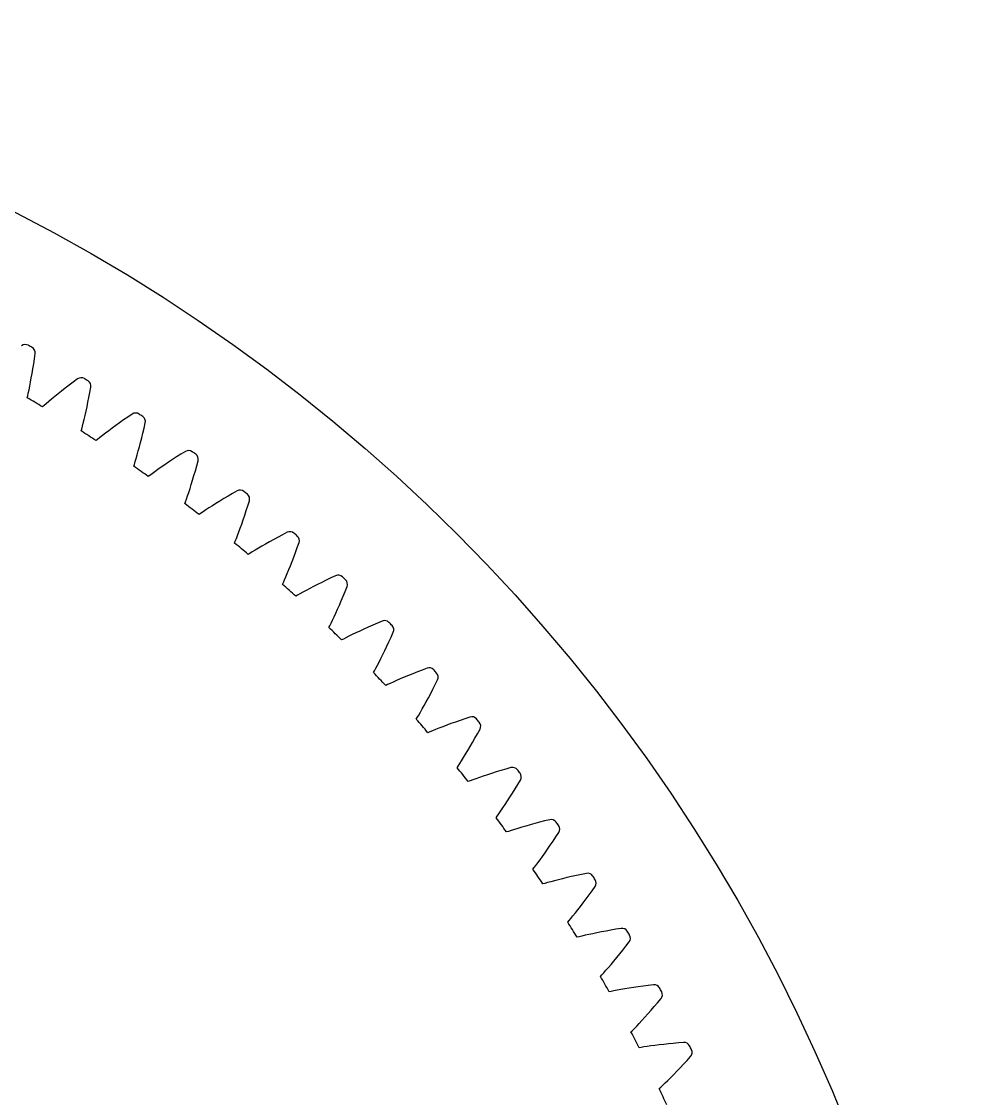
# Model space of a CAD drawing. Header units: millimetres. Extents: x -171 to 171, y -171 to 171.
# Drawn here: x 78.5 to 171.3, y 65.9 to 171.3 of the extents above; entities that cross this region are included whole.
import ezdxf

# ---------------------------------------------------------------- set-up
doc = ezdxf.new("R2010")
doc.units = ezdxf.units.MM

msp = doc.modelspace()

# ---------------------------------------------------------------- linework, layer by layer
at = {"layer": 'fixed_ring'}
for p, q in [((79.661759, 137.81214), (79.737095, 138.307599)), ((79.737095, 138.307599), (79.811761, 138.819624)), ((79.507438, 136.877325), (79.585012, 137.334973)), ((79.585012, 137.334973), (79.661759, 137.81214)), ((79.277277, 135.639397), (79.352659, 136.027197)), ((79.352659, 136.027197), (79.429716, 136.440737)), ((79.429716, 136.440737), (79.507438, 136.877325)), ((83.544919, 136.041328), (83.145348, 135.738841)), ((83.959371, 136.351125), (83.544919, 136.041328)), ((79.078089, 134.683738), (79.137423, 134.958774)), ((79.137423, 134.958774), (79.204897, 135.281209)), ((79.204897, 135.281209), (79.277277, 135.639397)), ((82.39726, 135.157414), (82.050572, 134.880903)), ((82.762528, 135.443837), (82.39726, 135.157414)), ((83.145348, 135.738841), (82.762528, 135.443837)), ((85.077708, 134.536111), (85.172683, 135.028184)), ((85.172683, 135.028184), (85.267646, 135.536836)), ((79.036656, 134.496123), (79.078089, 134.683738)), ((80.887349, 133.917284), (80.673894, 133.733976)), ((81.138585, 134.130352), (80.887349, 133.917284)), ((81.418908, 134.36478), (81.138585, 134.130352)), ((81.723827, 134.615968), (81.418908, 134.36478)), ((82.050572, 134.880903), (81.723827, 134.615968)), ((84.886345, 133.608171), (84.982052, 134.062373)), ((84.982052, 134.062373), (85.077708, 134.536111)), ((80.673894, 133.733976), (80.528743, 133.60809)), ((84.69789, 132.764868), (84.791327, 133.175018)), ((84.791327, 133.175018), (84.886345, 133.608171)), ((89.313838, 132.905393), (88.887397, 132.612318)), ((84.440347, 131.705847), (84.520587, 132.025345)), ((84.520587, 132.025345), (84.60715, 132.380372)), ((84.60715, 132.380372), (84.69789, 132.764868)), ((87.705504, 131.77473), (87.348098, 131.512221)), ((88.081871, 132.046405), (87.705504, 131.77473)), ((88.476116, 132.325956), (88.081871, 132.046405)), ((88.887397, 132.612318), (88.476116, 132.325956)), ((90.473595, 131.535261), (90.588705, 132.039735)), ((84.321266, 131.247568), (84.370125, 131.433388)), ((84.370125, 131.433388), (84.440347, 131.705847)), ((86.406992, 130.798521), (86.147484, 130.59561)), ((86.696413, 131.021619), (86.406992, 130.798521)), ((87.011078, 131.260485), (86.696413, 131.021619)), ((87.348098, 131.512221), (87.011078, 131.260485)), ((90.244718, 130.577792), (90.359133, 131.047354)), ((90.359133, 131.047354), (90.473595, 131.535261)), ((85.92691, 130.420932), (85.776868, 130.300917)), ((86.147484, 130.59561), (85.92691, 130.420932)), ((89.909196, 129.292611), (90.018865, 129.698721)), ((90.018865, 129.698721), (90.131029, 130.127755)), ((90.131029, 130.127755), (90.244718, 130.577792)), ((89.702633, 128.560721), (89.803242, 128.912026)), ((89.803242, 128.912026), (89.909196, 129.292611)), ((93.666986, 128.703836), (93.261938, 128.44018)), ((94.089326, 128.973621), (93.666986, 128.703836)), ((94.527081, 129.249511), (94.089326, 128.973621)), ((89.472548, 127.791483), (89.528756, 127.975214)), ((89.528756, 127.975214), (89.609754, 128.244666)), ((89.609754, 128.244666), (89.702633, 128.560721)), ((92.160746, 127.697453), (91.836834, 127.471285)), ((92.507508, 127.935591), (92.160746, 127.697453)), ((92.875068, 128.183683), (92.507508, 127.935591)), ((93.261938, 128.44018), (92.875068, 128.183683)), ((95.497681, 127.351383), (95.63145, 127.834354)), ((95.63145, 127.834354), (95.766525, 128.333853)), ((91.044057, 126.901667), (90.889363, 126.787711)), ((91.271402, 127.067437), (91.044057, 126.901667)), ((91.538772, 127.25987), (91.271402, 127.067437)), ((91.836834, 127.471285), (91.538772, 127.25987)), ((95.233197, 126.44158), (95.364688, 126.886742)), ((95.364688, 126.886742), (95.497681, 127.351383)), ((94.857336, 125.239844), (94.978337, 125.615916)), ((94.978337, 125.615916), (95.104065, 126.017345)), ((95.104065, 126.017345), (95.233197, 126.44158)), ((94.545822, 124.314685), (94.637469, 124.580704)), ((94.637469, 124.580704), (94.74284, 124.892817)), ((94.74284, 124.892817), (94.857336, 125.239844)), ((98.294538, 124.630865), (97.897777, 124.389952)), ((98.709749, 124.87821), (98.294538, 124.630865)), ((99.142481, 125.130991), (98.709749, 124.87821)), ((99.590858, 125.389259), (99.142481, 125.130991)), ((100.638092, 123.931314), (100.792919, 124.425049)), ((94.482354, 124.133334), (94.545822, 124.314685)), ((96.251001, 123.338344), (96.017246, 123.181744)), ((96.52581, 123.519996), (96.251001, 123.338344)), ((96.832041, 123.719394), (96.52581, 123.519996)), ((97.164689, 123.932505), (96.832041, 123.719394)), ((97.520644, 124.156669), (97.164689, 123.932505)), ((97.897777, 124.389952), (97.520644, 124.156669)), ((100.333867, 122.995057), (100.485227, 123.454044)), ((100.485227, 123.454044), (100.638092, 123.931314)), ((96.017246, 123.181744), (95.858143, 123.074028)), ((100.038886, 122.136709), (100.184782, 122.555475)), ((100.184782, 122.555475), (100.333867, 122.995057)), ((99.633239, 121.027431), (99.761441, 121.369632)), ((99.761441, 121.369632), (99.897298, 121.740596)), ((99.897298, 121.740596), (100.038886, 122.136709)), ((104.497161, 121.33074), (104.03887, 121.090502)), ((99.342765, 120.278905), (99.413393, 120.457589)), ((99.413393, 120.457589), (99.515543, 120.719754)), ((99.515543, 120.719754), (99.633239, 121.027431)), ((102.379581, 120.181429), (102.014995, 119.971594)), ((102.76569, 120.399534), (102.379581, 120.181429)), ((103.171715, 120.624484), (102.76569, 120.399534)), ((103.596431, 120.855125), (103.171715, 120.624484)), ((104.03887, 121.090502), (103.596431, 120.855125)), ((105.485604, 119.832314), (105.659938, 120.319503)), ((100.838611, 119.267045), (100.675352, 119.165739)), ((101.078407, 119.414228), (100.838611, 119.267045)), ((101.360221, 119.58481), (101.078407, 119.414228)), ((101.674138, 119.771876), (101.360221, 119.58481)), ((102.014995, 119.971594), (101.674138, 119.771876)), ((105.144398, 118.908892), (105.313886, 119.361498)), ((105.313886, 119.361498), (105.485604, 119.832314)), ((104.815525, 118.06295), (104.977954, 118.475584)), ((104.977954, 118.475584), (105.144398, 118.908892)), ((104.366097, 116.970676), (104.507803, 117.307509)), ((104.507803, 117.307509), (104.6583, 117.672779)), ((104.6583, 117.672779), (104.815525, 118.06295)), ((109.238233, 117.080373), (108.770753, 116.858545)), ((104.046095, 116.23429), (104.12377, 116.410025)), ((104.12377, 116.410025), (104.236262, 116.667922)), ((104.236262, 116.667922), (104.366097, 116.970676)), ((107.076634, 116.016158), (106.703994, 115.820984)), ((107.471109, 116.218741), (107.076634, 116.016158)), ((107.885757, 116.42737), (107.471109, 116.218741)), ((108.319306, 116.640944), (107.885757, 116.42737)), ((108.770753, 116.858545), (108.319306, 116.640944)), ((110.166322, 115.543834), (110.359887, 116.023707)), ((105.50053, 115.16376), (105.333373, 115.069026)), ((105.745988, 115.301294), (105.50053, 115.16376)), ((106.034361, 115.460537), (105.745988, 115.301294)), ((106.355466, 115.634975), (106.034361, 115.460537)), ((106.703994, 115.820984), (106.355466, 115.634975)), ((109.788673, 114.634707), (109.976021, 115.080217)), ((109.976021, 115.080217), (110.166322, 115.543834)), ((109.426429, 113.802509), (109.605135, 114.20836)), ((109.605135, 114.20836), (109.788673, 114.634707)), ((108.933932, 112.728966), (109.088917, 113.0599)), ((109.088917, 113.0599), (109.253817, 113.418897)), ((109.253817, 113.418897), (109.426429, 113.802509)), ((108.584906, 112.005885), (108.669507, 112.178393)), ((108.669507, 112.178393), (108.792163, 112.431613)), ((108.792163, 112.431613), (108.933932, 112.728966)), ((112.006594, 111.854181), (111.604377, 111.667441)), ((112.429208, 112.04616), (112.006594, 111.854181)), ((112.870906, 112.242329), (112.429208, 112.04616)), ((113.330647, 112.44181), (112.870906, 112.242329)), ((113.806577, 112.644877), (113.330647, 112.44181)), ((109.995631, 110.878378), (109.824839, 110.790364)), ((110.246363, 111.006044), (109.995631, 110.878378)), ((110.540838, 111.153697), (110.246363, 111.006044)), ((110.868625, 111.315231), (110.540838, 111.153697)), ((111.224273, 111.487237), (110.868625, 111.315231)), ((111.604377, 111.667441), (111.224273, 111.487237)), ((114.464263, 110.616971), (114.672845, 111.072656)), ((114.672845, 111.072656), (114.885334, 111.544454)), ((113.864307, 109.362123), (114.059007, 109.760548)), ((114.059007, 109.760548), (114.259351, 110.179262)), ((114.259351, 110.179262), (114.464263, 110.616971)), ((113.329519, 108.309009), (113.497538, 108.633519)), ((113.497538, 108.633519), (113.676581, 108.985677)), ((113.676581, 108.985677), (113.864307, 109.362123)), ((112.952022, 107.600375), (113.043414, 107.769383)), ((113.043414, 107.769383), (113.176041, 108.017527)), ((113.176041, 108.017527), (113.329519, 108.309009)), ((117.244033, 107.666236), (116.794886, 107.487783)), ((117.711342, 107.847282), (117.244033, 107.666236)), ((118.194969, 108.031267), (117.711342, 107.847282)), ((114.572415, 106.535271), (114.316806, 106.417674)), ((114.872528, 106.6711), (114.572415, 106.535271)), ((115.206477, 106.819475), (114.872528, 106.6711)), ((115.568682, 106.977205), (115.206477, 106.819475)), ((115.95565, 107.142156), (115.568682, 106.977205)), ((116.364974, 107.312757), (115.95565, 107.142156)), ((116.794886, 107.487783), (116.364974, 107.312757)), ((118.998046, 106.425849), (119.229125, 106.888826)), ((114.316806, 106.417674), (114.14265, 106.33652)), ((118.332528, 105.139182), (118.54936, 105.5496)), ((118.54936, 105.5496), (118.771512, 105.978817)), ((118.771512, 105.978817), (118.998046, 106.425849)), ((117.726697, 104.035367), (117.919598, 104.380128)), ((117.919598, 104.380128), (118.122143, 104.748813)), ((118.122143, 104.748813), (118.332528, 105.139182)), ((117.238577, 103.189968), (117.380964, 103.432643)), ((117.380964, 103.432643), (117.545909, 103.717793)), ((117.545909, 103.717793), (117.726697, 104.035367)), ((117.140538, 103.024727), (117.238577, 103.189968)), ((119.730354, 102.29802), (119.362165, 102.154815)), ((120.123574, 102.447456), (119.730354, 102.29802)), ((120.539357, 102.601649), (120.123574, 102.447456)), ((120.975888, 102.759445), (120.539357, 102.601649)), ((121.431774, 102.919901), (120.975888, 102.759445)), ((121.905912, 103.082224), (121.431774, 102.919901)), ((122.39647, 103.246837), (121.905912, 103.082224)), ((118.457222, 101.788702), (118.279978, 101.714536)), ((118.717305, 101.896044), (118.457222, 101.788702)), ((119.022581, 102.019834), (118.717305, 101.896044)), ((119.362165, 102.154815), (119.022581, 102.019834)), ((122.890959, 101.173089), (123.135087, 101.610761)), ((123.135087, 101.610761), (123.384389, 102.064185)), ((122.193203, 99.969873), (122.418942, 100.35157)), ((122.418942, 100.35157), (122.651919, 100.753043)), ((122.651919, 100.753043), (122.890959, 101.173089)), ((121.576435, 98.962577), (121.769705, 99.272713)), ((121.769705, 99.272713), (121.976161, 99.609532)), ((121.976161, 99.609532), (122.193203, 99.969873)), ((121.14383, 98.286176), (121.248361, 98.447389)), ((121.248361, 98.447389), (121.400283, 98.684211)), ((121.400283, 98.684211), (121.576435, 98.962577)), ((125.907722, 98.154173), (125.427507, 98.010828)), ((126.404437, 98.299153), (125.907722, 98.154173)), ((122.410334, 96.998781), (122.230281, 96.93172)), ((122.674478, 97.095699), (122.410334, 96.998781)), ((122.984434, 97.207254), (122.674478, 97.095699)), ((123.329116, 97.328627), (122.984434, 97.207254)), ((123.702708, 97.457082), (123.329116, 97.328627)), ((124.101558, 97.590766), (123.702708, 97.457082)), ((124.523142, 97.728307), (124.101558, 97.590766)), ((124.965601, 97.868623), (124.523142, 97.728307)), ((125.427507, 98.010828), (124.965601, 97.868623)), ((127.077425, 96.635005), (127.344557, 97.078159)), ((126.56054, 95.797174), (126.816091, 96.207385)), ((126.816091, 96.207385), (127.077425, 96.635005)), ((125.839854, 94.681433), (126.07105, 95.032861)), ((126.07105, 95.032861), (126.311786, 95.405281)), ((126.311786, 95.405281), (126.56054, 95.797174)), ((125.227644, 93.779739), (125.414724, 94.050882)), ((125.414724, 94.050882), (125.620171, 94.353088)), ((125.620171, 94.353088), (125.839854, 94.681433)), ((124.955569, 93.392214), (125.066427, 93.549144)), ((125.066427, 93.549144), (125.227644, 93.779739)), ((128.757718, 92.823051), (128.310031, 92.700437)), ((129.224912, 92.946779), (128.757718, 92.823051)), ((129.710447, 93.07092), (129.224912, 92.946779)), ((130.212533, 93.196037), (129.710447, 93.07092)), ((126.169889, 92.055486), (125.987313, 91.995636)), ((126.437678, 92.141825), (126.169889, 92.055486)), ((126.751824, 92.240969), (126.437678, 92.141825)), ((127.101059, 92.348543), (126.751824, 92.240969)), ((127.479462, 92.462043), (127.101059, 92.348543)), ((127.883312, 92.579765), (127.479462, 92.462043)), ((128.310031, 92.700437), (127.883312, 92.579765)), ((130.818829, 91.50645), (131.103367, 91.938633)), ((130.004905, 90.308137), (130.269043, 90.689831)), ((130.269043, 90.689831), (130.5407, 91.089557)), ((130.5407, 91.089557), (130.818829, 91.50645)), ((129.272005, 89.284272), (129.504569, 89.603624)), ((129.504569, 89.603624), (129.749554, 89.945582)), ((129.749554, 89.945582), (130.004905, 90.308137)), ((128.686737, 88.502978), (128.856995, 88.726982)), ((128.856995, 88.726982), (129.054706, 88.990473)), ((129.054706, 88.990473), (129.272005, 89.284272)), ((128.569728, 88.35058), (128.686737, 88.502978)), ((131.894035, 87.525988), (131.462856, 87.422377)), ((132.346243, 87.630707), (131.894035, 87.525988)), ((132.817987, 87.735763), (132.346243, 87.630707)), ((133.308073, 87.840502), (132.817987, 87.735763)), ((133.814737, 87.94556), (133.308073, 87.840502)), ((129.729945, 86.966631), (129.545133, 86.914087)), ((130.000954, 87.042256), (129.729945, 86.966631)), ((130.318793, 87.128833), (130.000954, 87.042256)), ((130.672029, 87.222437), (130.318793, 87.128833)), ((131.054645, 87.320803), (130.672029, 87.222437)), ((131.462856, 87.422377), (131.054645, 87.320803)), ((134.35338, 86.233204), (134.654876, 86.653733)), ((133.492459, 85.068198), (133.771563, 85.439088)), ((133.771563, 85.439088), (134.058898, 85.827698)), ((134.058898, 85.827698), (134.35338, 86.233204)), ((132.719434, 84.074279), (132.96451, 84.384133)), ((132.96451, 84.384133), (133.222896, 84.716081)), ((133.222896, 84.716081), (133.492459, 85.068198)), ((131.980592, 83.169246), (132.103567, 83.316871)), ((132.103567, 83.316871), (132.282596, 83.533929)), ((132.282596, 83.533929), (132.490626, 83.789351)), ((132.490626, 83.789351), (132.719434, 84.074279)), ((135.725502, 82.2998), (135.269487, 82.213143)), ((136.201049, 82.386019), (135.725502, 82.2998)), ((136.694912, 82.471191), (136.201049, 82.386019)), ((137.205351, 82.556022), (136.694912, 82.471191)), ((133.08487, 81.740265), (132.898115, 81.69511)), ((133.358672, 81.805055), (133.08487, 81.740265)), ((133.679701, 81.878927), (133.358672, 81.805055)), ((134.036379, 81.958414), (133.679701, 81.878927)), ((134.422604, 82.041491), (134.036379, 81.958414)), ((134.83453, 82.126755), (134.422604, 82.041491)), ((135.269487, 82.213143), (134.83453, 82.126755)), ((137.675492, 80.823605), (137.993468, 81.231816)), ((137.062563, 80.053248), (137.36512, 80.430128)), ((137.36512, 80.430128), (137.675492, 80.823605)), ((136.214207, 79.031213), (136.485586, 79.352626)), ((136.485586, 79.352626), (136.768935, 79.693747)), ((136.768935, 79.693747), (137.062563, 80.053248)), ((135.311514, 77.999023), (135.49903, 78.208792)), ((135.49903, 78.208792), (135.717051, 78.455742)), ((135.717051, 78.455742), (135.957006, 78.731348)), ((135.957006, 78.731348), (136.214207, 79.031213)), ((135.182767, 77.856403), (135.311514, 77.999023)), ((139.865608, 76.971476), (139.368749, 76.906005)), ((140.379016, 77.035946), (139.865608, 76.971476)), ((136.229361, 76.38465), (136.040959, 76.346955)), ((136.505522, 76.438504), (136.229361, 76.38465)), ((136.829235, 76.499554), (136.505522, 76.438504)), ((137.188791, 76.564798), (136.829235, 76.499554)), ((137.578013, 76.632455), (137.188791, 76.564798)), ((137.993003, 76.701275), (137.578013, 76.632455)), ((138.431051, 76.770301), (137.993003, 76.701275)), ((138.89015, 76.838761), (138.431051, 76.770301)), ((139.368749, 76.906005), (138.89015, 76.838761)), ((140.13684, 74.540828), (140.454141, 74.905381)), ((140.454141, 74.905381), (140.77991, 75.286208)), ((140.77991, 75.286208), (141.113864, 75.681454)), ((139.248521, 73.553328), (139.532464, 73.863698)), ((139.532464, 73.863698), (139.829151, 74.193285)), ((139.829151, 74.193285), (140.13684, 74.540828)), ((138.305506, 72.557843), (138.501214, 72.75999)), ((138.501214, 72.75999), (138.728879, 72.998077)), ((138.728879, 72.998077), (138.979602, 73.263926)), ((138.979602, 73.263926), (139.248521, 73.553328)), ((138.17119, 72.420454), (138.305506, 72.557843)), ((139.158445, 70.908255), (138.968693, 70.878081)), ((139.436529, 70.951087), (139.158445, 70.908255)), ((139.762413, 70.99922), (139.436529, 70.951087)), ((140.124278, 71.050118), (139.762413, 70.99922)), ((140.515883, 71.102247), (140.124278, 71.050118)), ((140.933281, 71.154513), (140.515883, 71.102247)), ((141.373726, 71.20607), (140.933281, 71.154513)), ((141.835184, 71.256224), (141.373726, 71.20607)), ((142.316078, 71.304387), (141.835184, 71.256224)), ((142.815147, 71.350053), (142.316078, 71.304387)), ((143.330713, 71.394061), (142.815147, 71.350053)), ((143.321074, 69.262193), (143.661726, 69.629768)), ((143.661726, 69.629768), (144.01113, 70.011425)), ((142.358712, 68.257977), (142.668268, 68.575508)), ((142.668268, 68.575508), (142.989531, 68.910544)), ((142.989531, 68.910544), (143.321074, 69.262193)), ((141.521349, 67.424988), (141.782443, 67.680659)), ((141.782443, 67.680659), (142.062655, 67.959141)), ((142.062655, 67.959141), (142.358712, 68.257977)), ((140.941137, 66.869993), (141.080808, 67.001933)), ((141.080808, 67.001933), (141.284398, 67.19614)), ((141.284398, 67.19614), (141.521349, 67.424988))]:
    msp.add_line(p, q, dxfattribs=at)
for centre, radius, start, end in [((78.84383, 139.110246), 0.6, 60.456638, 128.27755), ((0, 0), 160.5, 60.302856, 60.456638), ((79.216918, 138.898128), 0.6, 352.481944, 60.302856), ((84.312034, 135.865709), 0.6, 58.178157, 125.999069), ((0, 0), 160.5, 58.024375, 58.178157), ((84.676395, 135.638926), 0.6, 350.203463, 58.024375), ((0, 0), 156, 58.92164, 59.559373), ((89.646924, 132.406341), 0.6, 55.899676, 123.720588), ((0, 0), 160.5, 55.745894, 55.899676), ((90.00198, 132.165251), 0.6, 347.924982, 55.745894), ((0, 0), 156, 56.643159, 57.280892), ((94.840064, 128.73761), 0.6, 53.621195, 121.442107), ((0, 0), 160.5, 53.467413, 53.621195), ((95.185254, 128.482595), 0.6, 345.646501, 53.467413), ((0, 0), 156, 54.364678, 55.002411), ((99.883241, 124.86532), 0.6, 51.342714, 119.163626), ((0, 0), 160.5, 51.188932, 51.342714), ((100.218021, 124.596783), 0.6, 343.36802, 51.188932), ((0, 0), 156, 52.086197, 52.72393), ((104.768483, 120.795591), 0.6, 49.064233, 116.885145), ((0, 0), 160.5, 48.910451, 49.064233), ((0, 0), 156, 49.807716, 50.445449), ((105.092322, 120.513957), 0.6, 341.089538, 48.910451), ((109.488065, 116.53486), 0.6, 46.785752, 114.606664), ((0, 0), 156, 47.529235, 48.166968), ((0, 0), 160.5, 46.63197, 46.785752), ((109.800451, 116.240574), 0.6, 338.811057, 46.63197), ((0, 0), 156, 45.250754, 45.888487), ((114.034523, 112.089863), 0.6, 44.507271, 112.328183), ((0, 0), 160.5, 44.353489, 44.507271), ((114.334962, 111.78339), 0.6, 336.532576, 44.353489), ((0, 0), 156, 42.972273, 43.610006), ((118.40067, 107.46763), 0.6, 42.22879, 110.049702), ((0, 0), 160.5, 42.075008, 42.22879), ((118.688687, 107.149454), 0.6, 334.254095, 42.075008), ((0, 0), 156, 40.693792, 41.331525), ((122.5796, 102.675467), 0.6, 39.950309, 107.771221), ((0, 0), 160.5, 39.796527, 39.950309), ((122.85474, 102.346093), 0.6, 331.975614, 39.796527), ((0, 0), 156, 38.415311, 39.053043), ((126.564707, 97.720954), 0.6, 37.671828, 105.49274), ((0, 0), 160.5, 37.518046, 37.671828), ((126.826535, 97.380902), 0.6, 329.697133, 37.518046), ((0, 0), 156, 36.13683, 36.774562), ((130.349689, 92.611924), 0.6, 35.393347, 103.214259), ((0, 0), 160.5, 35.239564, 35.393347), ((130.597791, 92.261731), 0.6, 327.418652, 35.239564), ((0, 0), 156, 33.858349, 34.496081), ((133.928562, 87.356455), 0.6, 33.114866, 100.935778), ((0, 0), 160.5, 32.961083, 33.114866), ((134.162545, 86.996676), 0.6, 325.140171, 32.961083), ((0, 0), 156, 31.579868, 32.2176), ((137.295666, 81.962858), 0.6, 30.836385, 98.657297), ((0, 0), 160.5, 30.682602, 30.836385), ((137.51516, 81.594061), 0.6, 322.86169, 30.682602), ((0, 0), 156, 29.301387, 29.939119), ((140.445677, 76.439661), 0.6, 28.557904, 96.378816), ((0, 0), 160.5, 28.404121, 28.557904), ((140.650336, 76.062429), 0.6, 320.583209, 28.404121), ((0, 0), 156, 27.022906, 27.660638), ((143.373615, 70.795597), 0.6, 26.279423, 94.100335), ((0, 0), 160.5, 26.12564, 26.279423), ((143.563114, 70.410526), 0.6, 318.304728, 26.12564), ((0, 0), 156, 24.744425, 25.382157)]:
    msp.add_arc(centre, radius, start, end, dxfattribs=at)
at = {"layer": 'outer'}
msp.add_circle((0, 0), 171.326572, dxfattribs=at)

doc.saveas('drawing.dxf')
